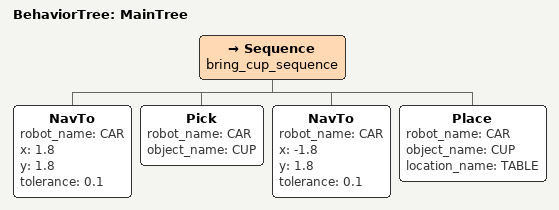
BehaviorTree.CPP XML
<root BTCPP_format="4">
  <BehaviorTree ID="MainTree">
    <Sequence name="bring_cup_sequence">
      <NavTo robot_name = "CAR" x="1.8" y="1.8" tolerance = "0.1"/>
      <Pick robot_name = "CAR" object_name="CUP"/>
      <NavTo robot_name = "CAR" x="-1.8" y="1.8" tolerance = "0.1"/>
      <Place robot_name = "CAR" object_name="CUP" location_name="TABLE"/>
    </Sequence>
  </BehaviorTree>
</root>
